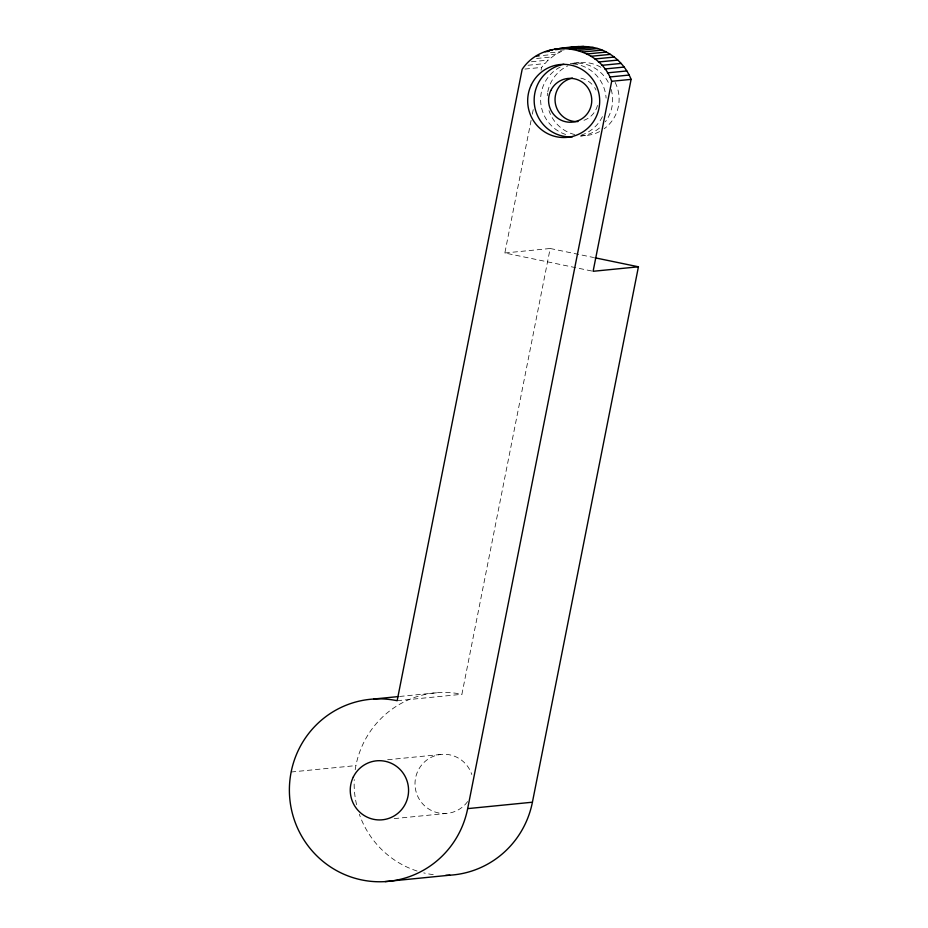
<?xml version="1.0" encoding="UTF-8"?>
<svg xmlns="http://www.w3.org/2000/svg" width="928" height="928" viewBox="0 0 928 928"><rect width="100%" height="100%" fill="white"/><g stroke="black" fill="none" stroke-linecap="round" stroke-linejoin="round"><path stroke-width="0.7" stroke-dasharray="4.64 3.48" d="M591.704 270.999L504.844 252.984L531.21 119.828M532.336 114.167L533.461 108.495M541.036 70.25L541.592 67.419L548.112 60.111L555.872 54.172L564.584 49.822L560.419 50.228M355.18 769.73A91.466 90.004 84.3 0 1 461.9 694.295L550.176 248.495L593.607 257.497M550.408 52.745L560.129 51.782M543.379 55.413L555.872 54.172M536.593 58.464L551.858 56.956M531.466 61.758L548.112 60.111M528.032 65.262L544.678 63.614M574.351 63.15L580.835 62.501M524.935 69.066L541.592 67.419M585.394 135.534L578.921 136.172A36.586 36.006 84.3 0 0 600.834 126.834M504.844 252.984L550.176 248.495M399.608 696.464L438.457 692.613M397.149 700.71L461.9 694.295M387.637 759.742L442.308 754.325M291.148 772.003L355.9 765.6M394.203 818.612L446.008 813.473M433.237 874.64A91.466 90.004 84.3 0 1 423.736 872.9M417.043 871.021A91.466 90.004 84.3 0 1 359.31 814.169M356.572 804.738A91.466 90.004 84.3 0 1 354.229 779.566M467.642 801.548A29.638 29.162 84.3 0 1 422.472 803.636A29.638 29.162 84.3 0 1 429.444 758.269A29.638 29.162 84.3 0 1 471.795 774.52M580.893 78.161A21.947 21.599 84.3 0 1 593.804 86.397M594.628 87.557A21.947 21.599 84.3 0 1 596.031 90.051M597.493 105.444A21.947 21.599 84.3 0 1 583.538 120.478M573.26 63.87A36.586 36.006 84.3 0 1 606.1 98.101M602.423 116.65A36.586 36.006 84.3 0 1 581.67 135.001M599.581 131.602A36.586 36.006 84.3 0 1 581.357 135.546M574.71 134.56A36.586 36.006 84.3 0 1 548.993 110.594M547.242 95.758A36.586 36.006 84.3 0 1 547.566 93.032M547.81 91.698A36.586 36.006 84.3 0 1 567.866 65.83M572.878 63.916A36.586 36.006 84.3 0 1 601.46 67.605M615.136 82.395A36.586 36.006 84.3 0 1 604.151 128.772M565.639 134.456A36.586 36.006 84.3 0 1 540.746 102.556A36.586 36.006 84.3 0 1 560.176 67.071M570.349 63.626A36.586 36.006 84.3 0 1 609.255 84.274M611.158 89.378A36.586 36.006 84.3 0 1 605.358 121.812"/><path stroke-width="1.39" d="M467.666 808.624L611.68 81.293C599.094 44.312 543.901 36.633 522.162 69.345L397.149 700.71A91.466 90.004 84.3 0 0 291.148 772.003A91.466 90.004 84.3 0 0 361.665 879.918A91.466 90.004 84.3 0 0 467.666 808.624L532.417 802.21L638.429 266.8L594.999 257.798M559.352 48.488C574.896 46.435 591.925 44.092 606.32 52.049C617.514 57.803 626.435 67.698 631.11 79.367L593.108 271.289L638.429 266.8M571.578 47.734L578.782 46.562M554.526 49.114L573.956 47.2M564.224 48.326L583.642 46.4M549.782 50.205L552.554 49.926M555.338 49.66L558.111 49.381M569.084 48.627L588.503 46.702M545.165 51.736L549.318 51.33M573.69 49.346L593.317 47.456M578.225 50.483L597.655 48.558M536.442 56.098L539.214 55.819M582.633 52.026L602.063 50.1M586.89 53.975L606.32 52.049M590.962 56.295L610.392 54.369M594.813 58.986L614.243 57.06M598.409 62.002L617.839 60.088M601.727 65.343L621.157 63.429M604.743 68.974L624.161 67.06M607.411 72.871L626.841 70.946M609.731 76.978L629.161 75.064M611.68 81.293L631.11 79.367M373.706 699.028L398.17 696.603M385.12 881.6L449.871 875.185M532.417 802.21A91.466 90.004 84.3 0 1 445.742 875.348M578.005 121.568A21.947 21.599 84.3 0 1 555.211 102.416A21.947 21.599 84.3 0 1 572.46 78.114M572.448 136.822A36.586 36.006 84.3 0 1 534.412 104.551A36.586 36.006 84.3 0 1 563.876 64.264M353.278 777.072A29.638 29.162 84.3 0 0 381.257 819.888A29.638 29.162 84.3 0 0 403.692 773.975A29.638 29.162 84.3 0 0 353.278 777.072M531.419 84.599A36.586 36.006 84.3 0 0 565.964 137.46A36.586 36.006 84.3 0 0 593.665 80.782A36.586 36.006 84.3 0 0 531.419 84.599M550.803 90.492A21.947 21.599 84.3 0 0 571.532 122.206A21.947 21.599 84.3 0 0 588.155 88.206A21.947 21.599 84.3 0 0 550.803 90.492"/></g></svg>
